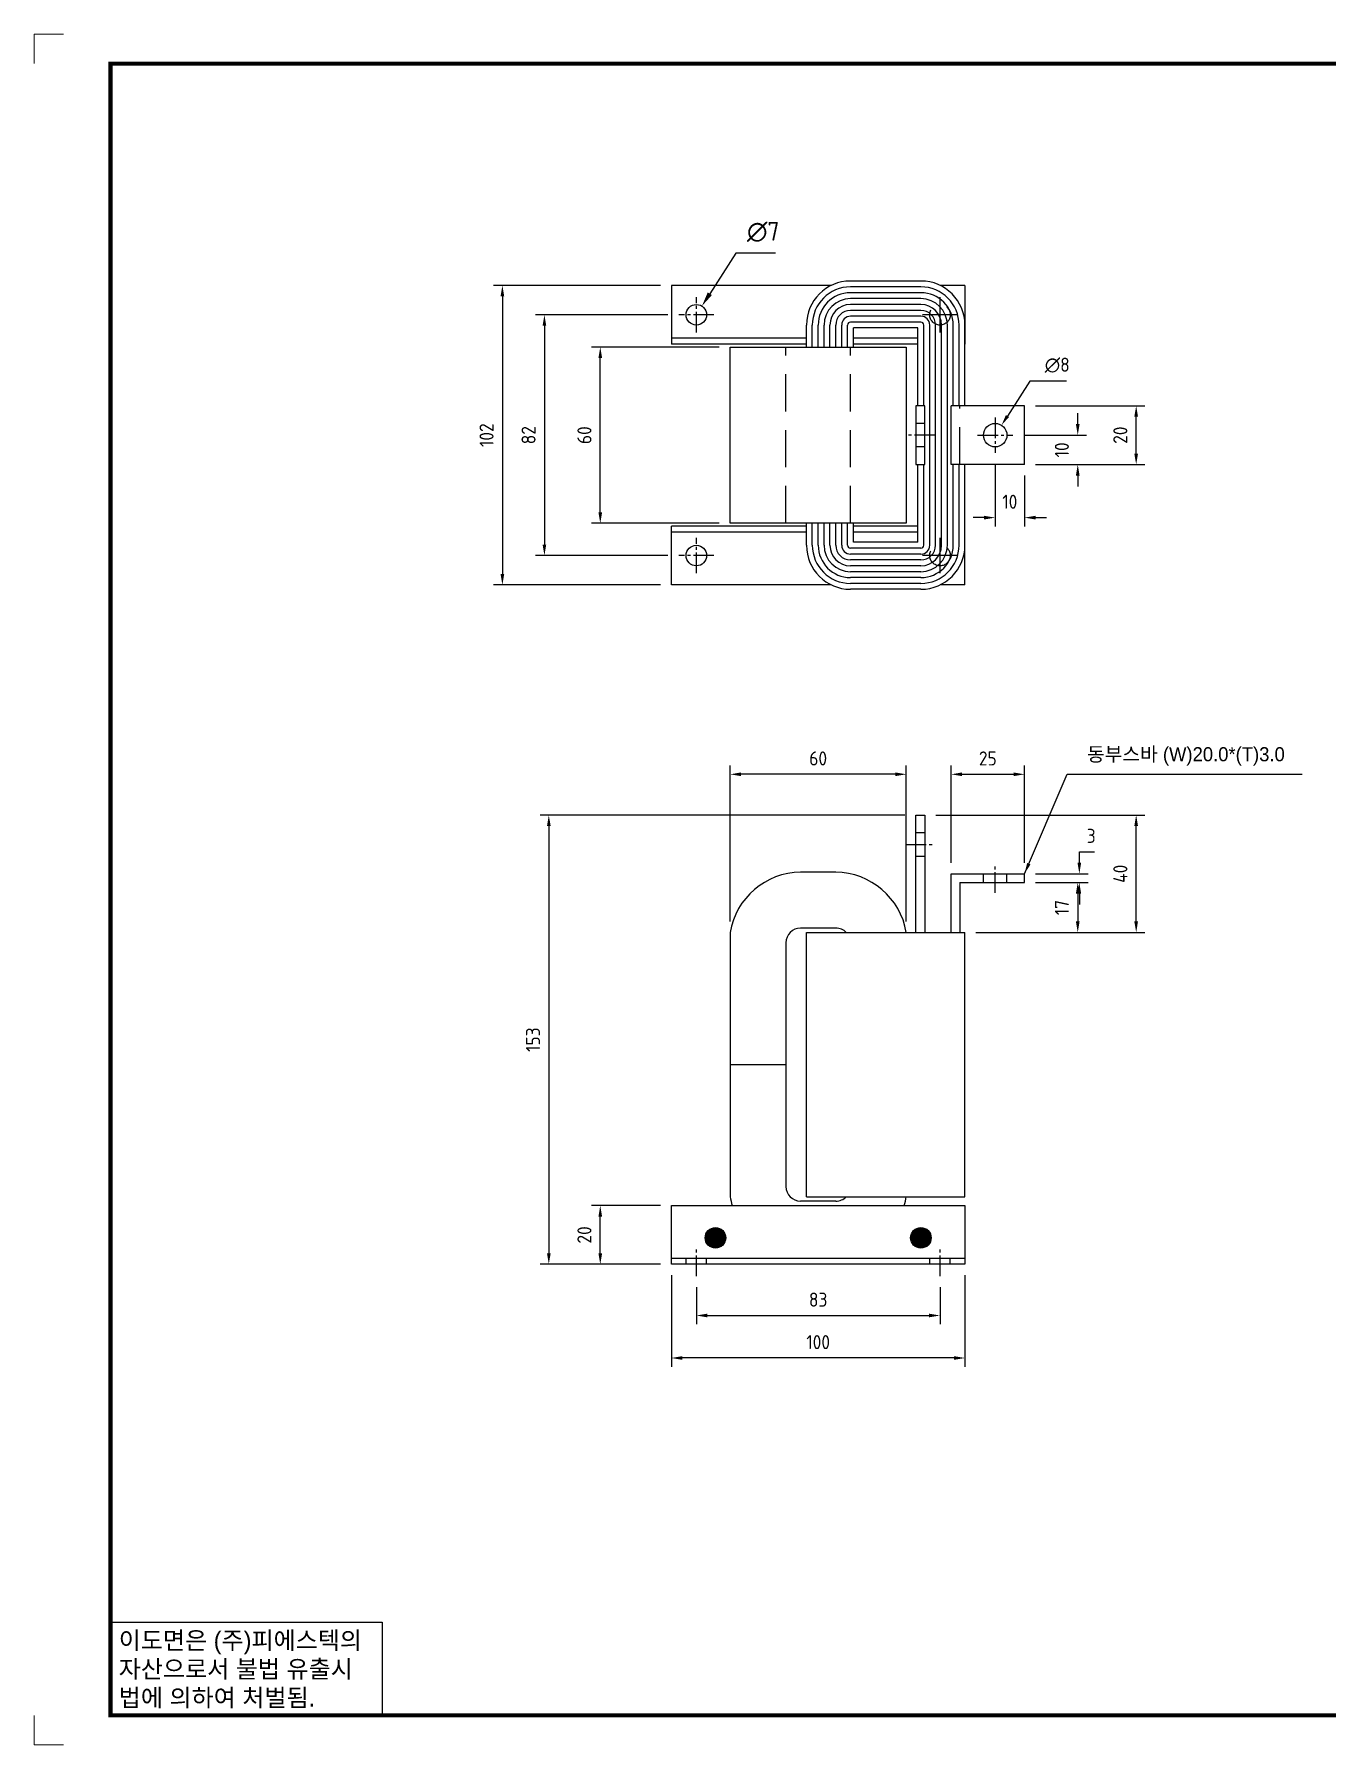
# Model space of a CAD drawing. Header units: millimetres. Extents: x 24815 to 36799, y -9299 to 5469.
# Drawn here: x 34282 to 34722, y 2586 to 3168 of the extents above; entities that cross this region are included whole.
import ezdxf
from ezdxf.enums import TextEntityAlignment as Align

# ---------------------------------------------------------------- set-up
doc = ezdxf.new("R2010")
doc.units = ezdxf.units.MM
doc.linetypes.add('CENTER1', pattern=[10, 7, -1, 1, -1])
doc.linetypes.add('HIDDENX2', pattern=[19.05, 12.7, -6.35])
doc.layers.add('FORMAT-1', color=7, linetype='Continuous')
doc.styles.add('h1', font='')
doc.styles.add('HAN', font='')
doc.styles.get("Standard").update_dxf_attribs({"font": 'ISOCP.SHX', "bigfont": 'WHGTXT.SHX'})
doc.styles.get('h1').set_extended_font_data('New Gulim')
doc.styles.get('HAN').set_extended_font_data('GulimChe')
doc.dimstyles.new('PS-1.5', dxfattribs={"dimscale": 1.5, "dimtxt": 3.2, "dimasz": 2.5, "dimexe": 2, "dimexo": 2.5, "dimgap": 2, "dimtad": 1, "dimtoh": 1, "dimrnd": 0.05, "dimzin": 12, "dimdsep": 46, "dimtxsty": 'Standard', "dimcen": 0, "dimclrt": 2, "dimazin": 3, "dimtfac": 1, "dimtofl": 0, "dimtmove": 0, "dimatfit": 3, "dimfxl": 0, "dimtolj": 1, "dimtzin": 0, "dimarcsym": 0})
doc.dimstyles.new('PS-2', dxfattribs={"dimscale": 2, "dimtxt": 3.2, "dimasz": 2.5, "dimexe": 2, "dimexo": 2.5, "dimgap": 2, "dimtad": 1, "dimtoh": 1, "dimrnd": 0.05, "dimzin": 12, "dimdsep": 46, "dimtxsty": 'Standard', "dimcen": 0, "dimclrt": 2, "dimazin": 3, "dimtfac": 1, "dimtofl": 0, "dimtmove": 0, "dimatfit": 3, "dimfxl": 0, "dimtolj": 1, "dimtzin": 0, "dimarcsym": 0})

# ---------------------------------------------------------------- blocks, each defined once
blk = doc.blocks.new('*D773')
at = {"color": 0, "lineweight": -2}
for p, q in [((34515.03, 3061.79), (34471.54, 3061.79)), ((34474.54, 3005.54), (34474.54, 3058.04)), ((34515.03, 3001.79), (34471.54, 3001.79))]:
    blk.add_line(p, q, dxfattribs=at)
at = {"color": 0}
for points in [[(34473.92, 3058.04), (34475.17, 3058.04), (34474.54, 3061.79)], [(34473.92, 3005.54), (34475.17, 3005.54), (34474.54, 3001.79)]]:
    blk.add_solid(points, dxfattribs=at)
at = {"layer": 'Defpoints', "color": 0}
for p in [(34474.54, 3061.79), (34518.78, 3061.79), (34518.78, 3001.79)]:
    blk.add_point(p, dxfattribs=at)
at = {"color": 2, "insert": (34469.14, 3031.79), "char_height": 4.8, "attachment_point": 5, "rotation": 90}
blk.add_mtext('\\A1;60', dxfattribs=at)
blk = doc.blocks.new('*D774')
at = {"color": 0, "lineweight": -2}
for p, q in [((34518.78, 2866.16), (34518.78, 2919.29)), ((34578.78, 2866.16), (34578.78, 2919.29)), ((34575.03, 2916.29), (34522.53, 2916.29))]:
    blk.add_line(p, q, dxfattribs=at)
at = {"color": 0}
for points in [[(34522.53, 2916.92), (34522.53, 2915.67), (34518.78, 2916.29)], [(34575.03, 2916.92), (34575.03, 2915.67), (34578.78, 2916.29)]]:
    blk.add_solid(points, dxfattribs=at)
at = {"layer": 'Defpoints', "color": 0}
for p in [(34518.78, 2916.29), (34518.78, 2862.41), (34578.78, 2862.41)]:
    blk.add_point(p, dxfattribs=at)
at = {"color": 2, "insert": (34548.78, 2921.69), "char_height": 4.8, "attachment_point": 5}
blk.add_mtext('\\A1;60', dxfattribs=at)
blk = doc.blocks.new('*D777')
at = {"color": 0, "lineweight": -2}
for p, q in [((34637.75, 2886.16), (34637.75, 2889.91)), ((34637.75, 2889.91), (34642.86, 2889.91)), ((34622.82, 2882.41), (34640.75, 2882.41)), ((34622.82, 2879.41), (34640.75, 2879.41)), ((34637.75, 2875.66), (34637.75, 2871.91))]:
    blk.add_line(p, q, dxfattribs=at)
at = {"color": 0}
for points in [[(34637.12, 2886.16), (34638.37, 2886.16), (34637.75, 2882.41)], [(34637.12, 2875.66), (34638.37, 2875.66), (34637.75, 2879.41)]]:
    blk.add_solid(points, dxfattribs=at)
at = {"layer": 'Defpoints', "color": 0}
for p in [(34619.07, 2882.41), (34619.07, 2879.41), (34637.75, 2879.41)]:
    blk.add_point(p, dxfattribs=at)
at = {"color": 2, "insert": (34641.8, 2895.31), "char_height": 4.8, "attachment_point": 5}
blk.add_mtext('\\A1;3', dxfattribs=at)
blk = doc.blocks.new('*D778')
at = {"color": 0, "lineweight": -2}
for p, q in [((34578.32, 2902.41), (34454.01, 2902.41)), ((34457.01, 2898.66), (34457.01, 2753.16)), ((34495.03, 2749.41), (34454.01, 2749.41))]:
    blk.add_line(p, q, dxfattribs=at)
at = {"color": 0}
for points in [[(34456.39, 2898.66), (34457.64, 2898.66), (34457.01, 2902.41)], [(34456.39, 2753.16), (34457.64, 2753.16), (34457.01, 2749.41)]]:
    blk.add_solid(points, dxfattribs=at)
at = {"layer": 'Defpoints', "color": 0}
for p in [(34582.07, 2902.41), (34457.01, 2749.41), (34498.78, 2749.41)]:
    blk.add_point(p, dxfattribs=at)
at = {"color": 2, "insert": (34451.61, 2825.91), "char_height": 4.8, "attachment_point": 5, "rotation": 90}
blk.add_mtext('\\A1;153', dxfattribs=at)
blk = doc.blocks.new('*D779')
at = {"color": 0, "lineweight": -2}
for p, q in [((34588.82, 2902.41), (34660.11, 2902.41)), ((34657.11, 2866.16), (34657.11, 2898.66)), ((34602.53, 2862.41), (34660.11, 2862.41))]:
    blk.add_line(p, q, dxfattribs=at)
at = {"color": 0}
for points in [[(34656.48, 2898.66), (34657.73, 2898.66), (34657.11, 2902.41)], [(34656.48, 2866.16), (34657.73, 2866.16), (34657.11, 2862.41)]]:
    blk.add_solid(points, dxfattribs=at)
at = {"layer": 'Defpoints', "color": 0}
for p in [(34585.07, 2902.41), (34657.11, 2902.41), (34598.78, 2862.41)]:
    blk.add_point(p, dxfattribs=at)
at = {"color": 2, "insert": (34651.71, 2882.41), "char_height": 4.8, "attachment_point": 5, "rotation": 90}
blk.add_mtext('\\A1;40', dxfattribs=at)
blk = doc.blocks.new('*D780')
at = {"color": 0, "lineweight": -2}
for p, q in [((34622.82, 2879.41), (34640.2, 2879.41)), ((34637.2, 2875.66), (34637.2, 2866.16)), ((34602.53, 2862.41), (34640.2, 2862.41))]:
    blk.add_line(p, q, dxfattribs=at)
at = {"color": 0}
for points in [[(34636.58, 2875.66), (34637.83, 2875.66), (34637.2, 2879.41)], [(34636.58, 2866.16), (34637.83, 2866.16), (34637.2, 2862.41)]]:
    blk.add_solid(points, dxfattribs=at)
at = {"layer": 'Defpoints', "color": 0}
for p in [(34619.07, 2879.41), (34598.78, 2862.41), (34637.2, 2862.41)]:
    blk.add_point(p, dxfattribs=at)
at = {"color": 2, "insert": (34631.8, 2870.91), "char_height": 4.8, "attachment_point": 5, "rotation": 90}
blk.add_mtext('\\A1;17', dxfattribs=at)
blk = doc.blocks.new('*D781')
at = {"color": 0, "lineweight": -2}
for p, q in [((34622.82, 3041.79), (34660.11, 3041.79)), ((34657.11, 3025.54), (34657.11, 3038.04)), ((34622.82, 3021.79), (34660.11, 3021.79))]:
    blk.add_line(p, q, dxfattribs=at)
at = {"color": 0}
for points in [[(34656.48, 3038.04), (34657.73, 3038.04), (34657.11, 3041.79)], [(34656.48, 3025.54), (34657.73, 3025.54), (34657.11, 3021.79)]]:
    blk.add_solid(points, dxfattribs=at)
at = {"layer": 'Defpoints', "color": 0}
for p in [(34619.07, 3041.79), (34657.11, 3041.79), (34619.07, 3021.79)]:
    blk.add_point(p, dxfattribs=at)
at = {"color": 2, "insert": (34651.71, 3031.79), "char_height": 4.8, "attachment_point": 5, "rotation": 90}
blk.add_mtext('\\A1;20', dxfattribs=at)
blk = doc.blocks.new('*D782')
at = {"color": 0, "lineweight": -2}
for p, q in [((34609.07, 3022.04), (34609.07, 3000.71)), ((34619.07, 3018.04), (34619.07, 3000.71)), ((34605.32, 3003.71), (34601.57, 3003.71)), ((34622.82, 3003.71), (34626.57, 3003.71))]:
    blk.add_line(p, q, dxfattribs=at)
at = {"color": 0}
for points in [[(34605.32, 3004.33), (34605.32, 3003.08), (34609.07, 3003.71)], [(34622.82, 3004.33), (34622.82, 3003.08), (34619.07, 3003.71)]]:
    blk.add_solid(points, dxfattribs=at)
at = {"layer": 'Defpoints', "color": 0}
for p in [(34609.07, 3025.79), (34619.07, 3021.79), (34609.07, 3003.71)]:
    blk.add_point(p, dxfattribs=at)
at = {"color": 2, "insert": (34614.07, 3009.11), "char_height": 4.8, "attachment_point": 5}
blk.add_mtext('\\A1;10', dxfattribs=at)
blk = doc.blocks.new('*D790')
at = {"color": 0, "lineweight": -2}
for p, q in [((34594.07, 2886.16), (34594.07, 2919.29)), ((34619.07, 2886.16), (34619.07, 2919.29)), ((34597.82, 2916.29), (34615.32, 2916.29))]:
    blk.add_line(p, q, dxfattribs=at)
at = {"color": 0}
for points in [[(34597.82, 2916.92), (34597.82, 2915.67), (34594.07, 2916.29)], [(34615.32, 2916.92), (34615.32, 2915.67), (34619.07, 2916.29)]]:
    blk.add_solid(points, dxfattribs=at)
at = {"layer": 'Defpoints', "color": 0}
for p in [(34619.07, 2916.29), (34594.07, 2882.41), (34619.07, 2882.41)]:
    blk.add_point(p, dxfattribs=at)
at = {"color": 2, "insert": (34606.57, 2921.69), "char_height": 4.8, "attachment_point": 5}
blk.add_mtext('\\A1;25', dxfattribs=at)
blk = doc.blocks.new('*D791')
at = {"color": 0, "lineweight": -2}
for p, q in [((34495.03, 2769.41), (34471.54, 2769.41)), ((34474.54, 2753.16), (34474.54, 2765.66)), ((34495.03, 2749.41), (34471.54, 2749.41))]:
    blk.add_line(p, q, dxfattribs=at)
at = {"color": 0}
for points in [[(34473.92, 2765.66), (34475.17, 2765.66), (34474.54, 2769.41)], [(34473.92, 2753.16), (34475.17, 2753.16), (34474.54, 2749.41)]]:
    blk.add_solid(points, dxfattribs=at)
at = {"layer": 'Defpoints', "color": 0}
for p in [(34474.54, 2769.41), (34498.78, 2769.41), (34498.78, 2749.41)]:
    blk.add_point(p, dxfattribs=at)
at = {"color": 2, "insert": (34469.14, 2759.41), "char_height": 4.8, "attachment_point": 5, "rotation": 90}
blk.add_mtext('\\A1;20', dxfattribs=at)
blk = doc.blocks.new('*D792')
at = {"color": 0, "lineweight": -2}
for p, q in [((34498.78, 2745.66), (34498.78, 2714.49)), ((34598.78, 2745.66), (34598.78, 2714.49)), ((34595.03, 2717.49), (34502.53, 2717.49))]:
    blk.add_line(p, q, dxfattribs=at)
at = {"color": 0}
for points in [[(34502.53, 2718.11), (34502.53, 2716.86), (34498.78, 2717.49)], [(34595.03, 2718.11), (34595.03, 2716.86), (34598.78, 2717.49)]]:
    blk.add_solid(points, dxfattribs=at)
at = {"layer": 'Defpoints', "color": 0}
for p in [(34498.78, 2749.41), (34598.78, 2749.41), (34498.78, 2717.49)]:
    blk.add_point(p, dxfattribs=at)
at = {"color": 2, "insert": (34548.78, 2722.89), "char_height": 4.8, "attachment_point": 5}
blk.add_mtext('\\A1;100', dxfattribs=at)
blk = doc.blocks.new('*D793')
at = {"color": 0, "lineweight": -2}
for p, q in [((34497.53, 3072.79), (34452.51, 3072.79)), ((34455.51, 3069.04), (34455.51, 2994.54)), ((34497.53, 2990.79), (34452.51, 2990.79))]:
    blk.add_line(p, q, dxfattribs=at)
at = {"color": 0}
for points in [[(34454.89, 3069.04), (34456.14, 3069.04), (34455.51, 3072.79)], [(34454.89, 2994.54), (34456.14, 2994.54), (34455.51, 2990.79)]]:
    blk.add_solid(points, dxfattribs=at)
at = {"layer": 'Defpoints', "color": 0}
for p in [(34501.28, 3072.79), (34455.51, 2990.79), (34501.28, 2990.79)]:
    blk.add_point(p, dxfattribs=at)
at = {"color": 2, "insert": (34450.11, 3031.79), "char_height": 4.8, "attachment_point": 5, "rotation": 90}
blk.add_mtext('\\A1;82', dxfattribs=at)
blk = doc.blocks.new('*D786')
at = {"color": 0, "lineweight": -2}
for p, q in [((34637.2, 3035.54), (34637.2, 3039.29)), ((34618.82, 3031.79), (34640.2, 3031.79)), ((34622.82, 3021.79), (34640.2, 3021.79)), ((34637.2, 3018.04), (34637.2, 3014.29))]:
    blk.add_line(p, q, dxfattribs=at)
at = {"color": 0}
for points in [[(34636.58, 3035.54), (34637.83, 3035.54), (34637.2, 3031.79)], [(34636.58, 3018.04), (34637.83, 3018.04), (34637.2, 3021.79)]]:
    blk.add_solid(points, dxfattribs=at)
at = {"layer": 'Defpoints', "color": 0}
for p in [(34615.07, 3031.79), (34619.07, 3021.79), (34637.2, 3021.79)]:
    blk.add_point(p, dxfattribs=at)
at = {"color": 2, "insert": (34631.8, 3026.79), "char_height": 4.8, "attachment_point": 5, "rotation": 90}
blk.add_mtext('\\A1;10', dxfattribs=at)
blk = doc.blocks.new('*D794')
at = {"color": 0, "lineweight": -2}
for p, q in [((34495.03, 3082.79), (34438.2, 3082.79)), ((34441.2, 3079.04), (34441.2, 2984.54)), ((34495.03, 2980.79), (34438.2, 2980.79))]:
    blk.add_line(p, q, dxfattribs=at)
at = {"color": 0}
for points in [[(34440.57, 3079.04), (34441.82, 3079.04), (34441.2, 3082.79)], [(34440.57, 2984.54), (34441.82, 2984.54), (34441.2, 2980.79)]]:
    blk.add_solid(points, dxfattribs=at)
at = {"layer": 'Defpoints', "color": 0}
for p in [(34498.78, 3082.79), (34441.2, 2980.79), (34498.78, 2980.79)]:
    blk.add_point(p, dxfattribs=at)
at = {"color": 2, "insert": (34435.8, 3031.79), "char_height": 4.8, "attachment_point": 5, "rotation": 90}
blk.add_mtext('\\A1;102', dxfattribs=at)
blk = doc.blocks.new('*D796')
at = {"color": 0, "lineweight": -2}
for p, q in [((34620.88, 3050.23), (34613.25, 3038.32)), ((34633.34, 3050.23), (34620.88, 3050.23))]:
    blk.add_line(p, q, dxfattribs=at)
at = {"color": 0}
blk.add_solid([(34612.73, 3038.66), (34613.78, 3037.98), (34611.23, 3035.16)], dxfattribs=at)
at = {"layer": 'Defpoints', "color": 0}
for p in [(34611.23, 3035.16), (34606.92, 3028.43)]:
    blk.add_point(p, dxfattribs=at)
at = {"color": 2, "insert": (34630.22, 3055.63), "char_height": 4.8, "attachment_point": 5}
blk.add_mtext('\\A1;∅8', dxfattribs=at)
blk = doc.blocks.new('*D798')
at = {"color": 0, "lineweight": -2}
for p, q in [((34507.28, 2741.66), (34507.28, 2728.96)), ((34590.28, 2741.66), (34590.28, 2728.96)), ((34511.03, 2731.96), (34586.53, 2731.96))]:
    blk.add_line(p, q, dxfattribs=at)
at = {"color": 0}
for points in [[(34511.03, 2732.59), (34511.03, 2731.34), (34507.28, 2731.96)], [(34586.53, 2732.59), (34586.53, 2731.34), (34590.28, 2731.96)]]:
    blk.add_solid(points, dxfattribs=at)
at = {"layer": 'Defpoints', "color": 0}
for p in [(34507.28, 2745.41), (34590.28, 2745.41), (34590.28, 2731.96)]:
    blk.add_point(p, dxfattribs=at)
at = {"color": 2, "insert": (34548.78, 2737.36), "char_height": 4.8, "attachment_point": 5}
blk.add_mtext('\\A1;83', dxfattribs=at)
blk = doc.blocks.new('t3')
for p, q in [((0, 15.88), (46.25, 15.88)), ((0, 15.88), (0, 0)), ((46.25, 15.88), (46.25, 0)), ((0, 0), (46.25, 0))]:
    blk.add_line(p, q)
at = {"color": 1, "style": 'h1'}
for s, p in [('이도면은 (주)피에스텍의', (1.4, 11.29)), ('자산으로서 불법 유출시', (1.4, 6.41)), ('법에 의하여 처벌됨.', (1.4, 1.52))]:
    blk.add_text(s, height=3, dxfattribs=at).set_placement(p)
blk = doc.blocks.new('format-3')
at = {"color": 3, "lineweight": 9}
for p, q in [((0, 286.3), (0, 291.3)), ((5, 291.3), (0, 291.3)), ((0, 5), (0, 0)), ((5, 0), (0, 0))]:
    blk.add_line(p, q, dxfattribs=at)
at = {"layer": 'FORMAT-1', "const_width": 0.7}
blk.add_lwpolyline([(13, 5), (13, 286.3), (414.5, 286.3), (414.5, 5)], close=True, dxfattribs=at)
blk.add_blockref('t3', (13, 5))
at = {"style": 'HAN'}
for tag, height, p in [('MODEL-NAME', 3, (386.1, 31.53)), ('SCALE', 2.7, (320.81, 26.29)), ('PART-NAME', 3, (386.1, 26.29)), ('DRA-BY', 3, (260.72, 19.44)), ('CH-BY', 3, (277.21, 19.44)), ('APP-BY', 3, (293.7, 19.44)), ('PART-NO', 3, (386.1, 21.01)), ('CH-DATE', 2.5, (277.21, 7.47)), ('관련업체', 3, (333.52, 9.26)), ('DRA-DATE', 2.5, (260.72, 7.47)), ('APP-DATE', 2.5, (293.7, 7.47))]:
    blk.add_attdef(tag, text='', height=height, dxfattribs=at).set_placement(p, align=Align.MIDDLE_CENTER)
blk = doc.blocks.new('*D789')
at = {"color": 0, "lineweight": -2}
for p, q in [((34520.71, 3093.82), (34511.85, 3079.96)), ((34534.2, 3093.82), (34520.71, 3093.82))]:
    blk.add_line(p, q, dxfattribs=at)
at = {"color": 0}
blk.add_solid([(34511.15, 3080.41), (34512.56, 3079.51), (34509.16, 3075.74)], dxfattribs=at)
at = {"layer": 'Defpoints', "color": 0}
for p in [(34509.16, 3075.74), (34505.4, 3069.84)]:
    blk.add_point(p, dxfattribs=at)
at = {"color": 2, "insert": (34530.04, 3101.02), "char_height": 6.4, "attachment_point": 5}
blk.add_mtext('\\A1;∅7', dxfattribs=at)

msp = doc.modelspace()

# ---------------------------------------------------------------- hatches: boundary and pattern name
h = msp.add_hatch(color=251)
h.dxf.hatch_style = 1
h.paths.add_polyline_path([(34517.279, 2758.412, 1), (34510.279, 2758.412, 1)])
h = msp.add_hatch(color=251)
h.dxf.hatch_style = 1
h.paths.add_polyline_path([(34587.279, 2758.412, 1), (34580.279, 2758.412, 1)])

# ---------------------------------------------------------------- linework, layer by layer
at = {"color": 4}
for p, q in [((34553.241, 3082.794, 0), (34498.779, 3082.794, 0)), ((34498.779, 3082.794, 0), (34498.779, 3062.794, 0)), ((34598.779, 3082.794, 0), (34590.318, 3082.794, 0)), ((34598.779, 3082.794, 0), (34598.779, 3062.794, 0)), ((34544.779, 3064.794, 0), (34498.779, 3064.794, 0)), ((34582.779, 3064.794, 0), (34560.779, 3064.794, 0)), ((34544.779, 3062.794, 0), (34498.779, 3062.794, 0)), ((34582.779, 3062.794, 0), (34560.779, 3062.794, 0)), ((34544.779, 3000.794, 0), (34498.779, 3000.794, 0)), ((34498.779, 2980.794, 0), (34498.779, 3000.794, 0)), ((34582.779, 3000.794, 0), (34560.779, 3000.794, 0)), ((34598.779, 2980.794, 0), (34598.779, 3000.794, 0)), ((34544.779, 2998.794, 0), (34498.779, 2998.794, 0)), ((34582.779, 2998.794, 0), (34560.779, 2998.794, 0)), ((34553.241, 2980.794, 0), (34498.779, 2980.794, 0)), ((34598.779, 2980.794, 0), (34590.318, 2980.794, 0)), ((34598.779, 2751.412, 0), (34498.779, 2751.412, 0))]:
    msp.add_line(p, q, dxfattribs=at)
at = {"color": 1}
for p, q in [((34583.779, 3084.294, 0), (34559.779, 3084.294, 0)), ((34583.779, 3082.294, 0), (34559.779, 3082.294, 0)), ((34583.779, 3080.294, 0), (34559.779, 3080.294, 0)), ((34583.779, 3078.294, 0), (34559.779, 3078.294, 0)), ((34583.779, 3076.294, 0), (34559.779, 3076.294, 0)), ((34583.779, 3074.294, 0), (34559.779, 3074.294, 0)), ((34583.779, 3072.294, 0), (34559.779, 3072.294, 0)), ((34544.779, 3061.794, 0), (34544.779, 3069.294, 0)), ((34546.779, 3061.794, 0), (34546.779, 3069.294, 0)), ((34548.779, 3061.794, 0), (34548.779, 3069.294, 0)), ((34550.779, 3061.794, 0), (34550.779, 3069.294, 0)), ((34552.779, 3061.794, 0), (34552.779, 3069.294, 0)), ((34554.779, 3061.794, 0), (34554.779, 3069.294, 0)), ((34556.779, 3061.794, 0), (34556.779, 3069.294, 0)), ((34558.779, 3061.794, 0), (34558.779, 3069.294, 0)), ((34583.779, 3070.294, 0), (34559.779, 3070.294, 0)), ((34560.779, 3061.794, 0), (34560.779, 3068.294, 0)), ((34582.779, 3068.294, 0), (34560.779, 3068.294, 0)), ((34582.779, 3041.794, 0), (34582.779, 3068.294, 0)), ((34584.779, 3041.794, 0), (34584.779, 3069.294, 0)), ((34586.779, 2994.294, 0), (34586.779, 3069.294, 0)), ((34588.779, 2994.294, 0), (34588.779, 3069.294, 0)), ((34590.779, 2994.294, 0), (34590.779, 3069.294, 0)), ((34592.779, 2994.294, 0), (34592.779, 3069.294, 0)), ((34594.779, 3041.794, 0), (34594.779, 3069.294, 0)), ((34596.779, 3041.794, 0), (34596.779, 3069.294, 0)), ((34598.779, 3041.794, 0), (34598.779, 3069.294, 0)), ((34582.779, 2995.294, 0), (34582.779, 3021.794, 0)), ((34584.779, 2994.294, 0), (34584.779, 3021.794, 0)), ((34594.779, 2994.294, 0), (34594.779, 3021.794, 0)), ((34596.779, 2994.294, 0), (34596.779, 3021.794, 0)), ((34598.779, 2994.294, 0), (34598.779, 3021.794, 0)), ((34544.779, 2994.294, 0), (34544.779, 3001.794, 0)), ((34546.779, 2994.294, 0), (34546.779, 3001.794, 0)), ((34548.779, 2994.294, 0), (34548.779, 3001.794, 0)), ((34550.779, 2994.294, 0), (34550.779, 3001.794, 0)), ((34552.779, 2994.294, 0), (34552.779, 3001.794, 0)), ((34554.779, 2994.294, 0), (34554.779, 3001.794, 0)), ((34556.779, 2994.294, 0), (34556.779, 3001.794, 0)), ((34558.779, 2994.294, 0), (34558.779, 3001.794, 0)), ((34560.779, 2995.294, 0), (34560.779, 3001.794, 0)), ((34582.779, 2995.294, 0), (34560.779, 2995.294, 0)), ((34583.779, 2993.294, 0), (34559.779, 2993.294, 0)), ((34583.779, 2991.294, 0), (34559.779, 2991.294, 0)), ((34583.779, 2989.294, 0), (34559.779, 2989.294, 0)), ((34583.779, 2987.294, 0), (34559.779, 2987.294, 0)), ((34583.779, 2985.294, 0), (34559.779, 2985.294, 0)), ((34583.779, 2983.294, 0), (34559.779, 2983.294, 0)), ((34583.779, 2981.294, 0), (34559.779, 2981.294, 0)), ((34583.779, 2979.294, 0), (34559.779, 2979.294, 0)), ((34544.779, 2862.412, 0), (34598.779, 2862.412, 0)), ((34544.779, 2772.412, 0), (34544.779, 2862.412, 0)), ((34598.779, 2772.412, 0), (34598.779, 2862.412, 0)), ((34544.779, 2772.412, 0), (34598.779, 2772.412, 0))]:
    msp.add_line(p, q, dxfattribs=at)
at = {"color": 1, "linetype": 'CENTER1'}
for p, q in [((34507.279, 3066.794, 0), (34507.279, 3078.794, 0)), ((34513.279, 3072.794, 0), (34501.279, 3072.794, 0)), ((34609.073, 3037.794, 0), (34609.073, 3025.794, 0)), ((34588.573, 3031.794, 0), (34578.573, 3031.794, 0)), ((34603.073, 3031.794, 0), (34615.073, 3031.794, 0)), ((34507.279, 2984.794, 0), (34507.279, 2996.794, 0)), ((34513.279, 2990.794, 0), (34501.279, 2990.794, 0)), ((34578.573, 2892.412, 0), (34588.573, 2892.412, 0)), ((34609.073, 2875.912, 0), (34609.073, 2885.912, 0)), ((34507.279, 2745.412, 0), (34507.279, 2755.412, 0)), ((34590.279, 2745.412, 0), (34590.279, 2755.412, 0))]:
    msp.add_line(p, q, dxfattribs=at)
at = {"color": 2, "linetype": 'HIDDENX2'}
for p, q in [((34590.279, 3066.794, 0), (34590.279, 3078.794, 0)), ((34596.279, 3072.794, 0), (34584.279, 3072.794, 0)), ((34537.779, 3001.794, 0), (34537.779, 3061.794, 0)), ((34559.779, 3001.794, 0), (34559.779, 3061.794, 0)), ((34597.073, 3021.794, 0), (34597.073, 3041.794, 0)), ((34585.073, 3035.794, 0), (34582.073, 3035.794, 0)), ((34585.073, 3027.794, 0), (34582.073, 3027.794, 0)), ((34590.279, 2984.794, 0), (34590.279, 2996.794, 0)), ((34596.279, 2990.794, 0), (34584.279, 2990.794, 0)), ((34582.073, 2896.412, 0), (34585.073, 2896.412, 0)), ((34582.073, 2888.412, 0), (34585.073, 2888.412, 0)), ((34605.073, 2879.412, 0), (34605.073, 2882.412, 0)), ((34613.073, 2879.412, 0), (34613.073, 2882.412, 0)), ((34503.779, 2749.412, 0), (34503.779, 2751.412, 0)), ((34510.779, 2749.412, 0), (34510.779, 2751.412, 0)), ((34586.779, 2749.412, 0), (34586.779, 2751.412, 0)), ((34593.779, 2749.412, 0), (34593.779, 2751.412, 0))]:
    msp.add_line(p, q, dxfattribs=at)
at = {"color": 6}
for p, q in [((34594.073, 3021.794, 0), (34594.073, 3041.794, 0)), ((34619.073, 3041.794, 0), (34594.073, 3041.794, 0)), ((34619.073, 3021.794, 0), (34619.073, 3041.794, 0)), ((34619.073, 3021.794, 0), (34594.073, 3021.794, 0)), ((34582.073, 2862.412, 0), (34582.073, 2902.412, 0)), ((34582.073, 2902.412, 0), (34585.073, 2902.412, 0)), ((34585.073, 2902.412, 0), (34585.073, 2862.412, 0)), ((34594.073, 2862.412, 0), (34594.073, 2882.412, 0)), ((34594.073, 2882.412, 0), (34619.073, 2882.412, 0)), ((34597.073, 2879.412, 0), (34597.073, 2862.412, 0)), ((34597.073, 2879.412, 0), (34619.073, 2879.412, 0)), ((34619.073, 2879.412, 0), (34619.073, 2882.412, 0))]:
    msp.add_line(p, q, dxfattribs=at)
at = {"color": 251}
for p, q in [((34554.779, 2882.912, 0), (34542.779, 2882.912, 0)), ((34518.779, 2862.412, 0), (34518.779, 2772.412, 0)), ((34554.779, 2863.912, 0), (34542.779, 2863.912, 0)), ((34537.779, 2858.912, 0), (34537.779, 2775.912, 0)), ((34518.779, 2817.412, 0), (34537.779, 2817.412, 0)), ((34554.779, 2770.912, 0), (34542.779, 2770.912, 0))]:
    msp.add_line(p, q, dxfattribs=at)
at = {"color": 251, "elevation": 0}
msp.add_lwpolyline([(34518.779, 3001.794), (34518.779, 3061.794), (34578.779, 3061.794), (34578.779, 3001.794)], close=True, dxfattribs=at)
at = {"color": 6, "elevation": 0}
msp.add_lwpolyline([(34585.073, 3021.794), (34585.073, 3041.794), (34582.073, 3041.794), (34582.073, 3021.794)], close=True, dxfattribs=at)
at = {"color": 4, "elevation": 0}
msp.add_lwpolyline([(34498.779, 2749.412), (34498.779, 2769.412), (34598.779, 2769.412), (34598.779, 2749.412)], close=True, dxfattribs=at)
at = {"color": 4}
for centre in [(34507.279, 3072.794, 0), (34507.279, 2990.794, 0)]:
    msp.add_circle(centre, 3.5, dxfattribs=at)
at = {"color": 2, "linetype": 'HIDDENX2'}
for centre in [(34590.279, 3072.794, 0), (34590.279, 2990.794, 0)]:
    msp.add_circle(centre, 3.5, dxfattribs=at)
at = {"color": 6}
msp.add_circle((34609.073, 3031.794, 0), 4, dxfattribs=at)
at = {"color": 251}
for centre in [(34513.779, 2758.412, 0), (34583.779, 2758.412, 0)]:
    msp.add_circle(centre, 3.5, dxfattribs=at)
at = {"color": 1}
for centre, radius, start, end in [((34559.779, 3069.294, 0), 15, 90, 180), ((34559.779, 3069.294, 0), 13, 90, 180), ((34583.779, 3069.294, 0), 15, 0, 90), ((34583.779, 3069.294, 0), 13, 0, 90), ((34559.779, 3069.294, 0), 11, 90, 180), ((34559.779, 3069.294, 0), 9, 90, 180), ((34559.779, 3069.294, 0), 7, 90, 180), ((34583.779, 3069.294, 0), 11, 0, 90), ((34583.779, 3069.294, 0), 9, 0, 90), ((34583.779, 3069.294, 0), 7, 0, 90), ((34559.779, 3069.294, 0), 5, 90, 180), ((34559.779, 3069.294, 0), 3, 90, 180), ((34583.779, 3069.294, 0), 5, 0, 90), ((34583.779, 3069.294, 0), 3, 0, 90), ((34559.779, 3069.294, 0), 1, 90, 180), ((34583.779, 3069.294, 0), 1, 0, 90), ((34559.779, 2994.294, 0), 15, 180, 270), ((34559.779, 2994.294, 0), 13, 180, 270), ((34559.779, 2994.294, 0), 11, 180, 270), ((34559.779, 2994.294, 0), 9, 180, 270), ((34559.779, 2994.294, 0), 7, 180, 270), ((34559.779, 2994.294, 0), 5, 180, 270), ((34559.779, 2994.294, 0), 3, 180, 270), ((34559.779, 2994.294, 0), 1, 180, 270), ((34583.779, 2994.294, 0), 15, 270, 0), ((34583.779, 2994.294, 0), 13, 270, 0), ((34583.779, 2994.294, 0), 11, 270, 0), ((34583.779, 2994.294, 0), 9, 270, 0), ((34583.779, 2994.294, 0), 7, 270, 0), ((34583.779, 2994.294, 0), 5, 270, 0), ((34583.779, 2994.294, 0), 3, 270, 0), ((34583.779, 2994.294, 0), 1, 270, 0)]:
    msp.add_arc(centre, radius, start, end, dxfattribs=at)
at = {"color": 251}
for centre, radius, start, end in [((34542.976, 2858.383, 0), 24.53, 90.459837, 170.545859), ((34554.583, 2858.383, 0), 24.53, 9.454141, 89.540163), ((34542.779, 2858.912, 0), 5, 90, 180), ((34554.779, 2858.912, 0), 5, 44.427004, 90), ((34542.779, 2775.912, 0), 5, 180, 270), ((34542.976, 2776.441, 0), 24.53, 189.454141, 196.651947), ((34554.779, 2775.912, 0), 5, 270, 315.572996), ((34554.583, 2776.441, 0), 24.53, 343.348053, 350.545859)]:
    msp.add_arc(centre, radius, start, end, dxfattribs=at)

# ---------------------------------------------------------------- block references
at = {"xscale": 2, "yscale": 2, "zscale": 2}
msp.add_blockref('format-3', (34281.699, 2585.752, 0), dxfattribs=at)

# ---------------------------------------------------------------- texts
at = {"color": 2, "insert": (34640.38, 2919.281, 0), "char_height": 4.8, "attachment_point": 7}
msp.add_mtext('{\\fGulim|b0|i0|c129|p50;동부스바 (W)20.0*(T)3.0}', dxfattribs=at)

# ---------------------------------------------------------------- dimensions: what is measured, and where the dimension line sits
for p1, p2, dimstyle, picture, middle in [((34505.396, 3069.844, 0), (34509.163, 3075.744, 0), 'PS-2', '*D789', (34530.04, 3093.825, 0)), ((34606.916, 3028.425, 0), (34611.231, 3035.162, 0), 'PS-1.5', '*D796', (34630.216, 3050.231, 0))]:
    dim = msp.add_diameter_dim_2p(p1=p1, p2=p2, dimstyle=dimstyle)
    dim.commit()
    dim.dimension.update_dxf_attribs({"geometry": picture, "text_midpoint": middle, "dimtype": 163})
for base, p1, p2, picture, middle in [((34441.196, 2980.794, 0), (34498.779, 3082.794, 0), (34498.779, 2980.794, 0), '*D794', (34435.796, 3031.794, 0)), ((34455.514, 2990.794, 0), (34501.279, 3072.794, 0), (34501.279, 2990.794, 0), '*D793', (34450.114, 3031.794, 0)), ((34474.545, 3061.794, 0), (34518.779, 3001.794, 0), (34518.779, 3061.794, 0), '*D773', (34469.145, 3031.794, 0)), ((34657.109, 3041.794, 0), (34619.073, 3021.794, 0), (34619.073, 3041.794, 0), '*D781', (34651.709, 3031.794, 0)), ((34457.014, 2749.412, 0), (34582.073, 2902.412, 0), (34498.779, 2749.412, 0), '*D778', (34451.614, 2825.912, 0)), ((34657.109, 2902.412, 0), (34598.779, 2862.412, 0), (34585.073, 2902.412, 0), '*D779', (34651.709, 2882.412, 0)), ((34637.204, 2862.412, 0), (34619.073, 2879.412, 0), (34598.779, 2862.412, 0), '*D780', (34631.804, 2870.912, 0)), ((34474.545, 2769.412, 0), (34498.779, 2749.412, 0), (34498.779, 2769.412, 0), '*D791', (34469.144, 2759.412, 0))]:
    dim = msp.add_linear_dim(base=base, p1=p1, p2=p2, angle=90, dimstyle='PS-1.5')
    dim.commit()
    dim.dimension.update_dxf_attribs({"geometry": picture, "text_midpoint": middle})
for base, p1, p2, picture, middle in [((34637.204, 3021.794, 0), (34615.073, 3031.794, 0), (34619.073, 3021.794, 0), '*D786', (34637.204, 3026.794, 0)), ((34637.745, 2879.412, 0), (34619.073, 2882.412, 0), (34619.073, 2879.412, 0), '*D777', (34641.804, 2889.912, 0))]:
    dim = msp.add_linear_dim(base=base, p1=p1, p2=p2, angle=90, dimstyle='PS-1.5')
    dim.commit()
    dim.dimension.update_dxf_attribs({"geometry": picture, "text_midpoint": middle, "dimtype": 160})
dim = msp.add_linear_dim(base=(34609.073, 3003.708, 0), p1=(34619.073, 3021.794, 0), p2=(34609.073, 3025.794, 0), dimstyle='PS-1.5')
dim.commit()
dim.dimension.update_dxf_attribs({"geometry": '*D782', "text_midpoint": (34614.073, 3003.708, 0), "dimtype": 160})
for base, p1, p2, picture, middle in [((34518.779, 2916.294, 0), (34578.779, 2862.412, 0), (34518.779, 2862.412, 0), '*D774', (34548.779, 2921.694, 0)), ((34619.073, 2916.294, 0), (34594.073, 2882.412, 0), (34619.073, 2882.412, 0), '*D790', (34606.573, 2921.695, 0)), ((34498.779, 2717.489, 0), (34598.779, 2749.412, 0), (34498.779, 2749.412, 0), '*D792', (34548.779, 2722.889, 0)), ((34590.279, 2731.961, 0), (34507.279, 2745.412, 0), (34590.279, 2745.412, 0), '*D798', (34548.779, 2737.361, 0))]:
    dim = msp.add_linear_dim(base=base, p1=p1, p2=p2, dimstyle='PS-1.5')
    dim.commit()
    dim.dimension.update_dxf_attribs({"geometry": picture, "text_midpoint": middle})

# ---------------------------------------------------------------- leaders
at = {"annotation_type": 0, "has_hookline": 1, "hookline_direction": 0, "text_width": 73.278}
msp.add_leader([(34619.073, 2882.412, 0), (34633.63, 2916.281, 0), (34637.38, 2916.281, 0)], dimstyle='PS-1.5', override={"dimgap": 2, "dimtad": 1}, dxfattribs=at)

doc.saveas('drawing.dxf')
